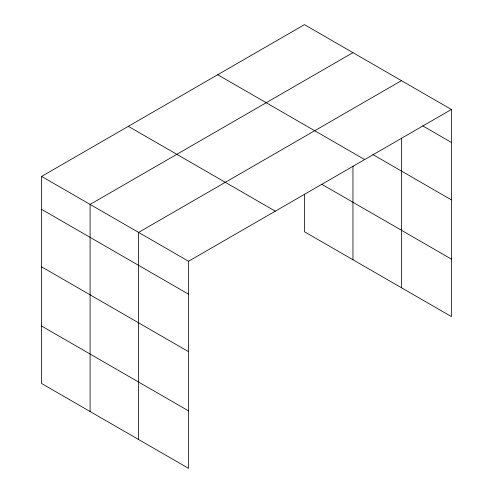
<?xml version="1.0" encoding="UTF-8"?>
<svg xmlns="http://www.w3.org/2000/svg" width="493" height="493" viewBox="0 0 493 493"><rect width="100%" height="100%" fill="white"/><g stroke="black" fill="none" stroke-linecap="round" stroke-linejoin="round"><path stroke-width="0.74" d="M401.444 138.102L401.444 287.739M304.458 194.199L304.458 231.747L451.409 316.586L451.409 109.489L304.458 24.65L41.591 176.414L41.591 383.511L188.542 468.35L188.542 261.253L41.591 176.414M352.951 52.646L90.083 204.41L90.083 411.507M401.444 80.649L138.582 232.406L138.582 439.503M188.542 261.253L451.409 109.489M422.76 125.888L451.409 142.428M372.881 154.562L451.409 199.899M217.709 74.733L364.666 159.572M321.726 184.246L451.409 259.115M128.334 126.331L275.291 211.17M41.591 209.346L188.542 294.192M41.591 266.824L188.542 351.663M41.591 326.033L188.542 410.879M352.951 166.129L352.951 259.743"/></g></svg>
